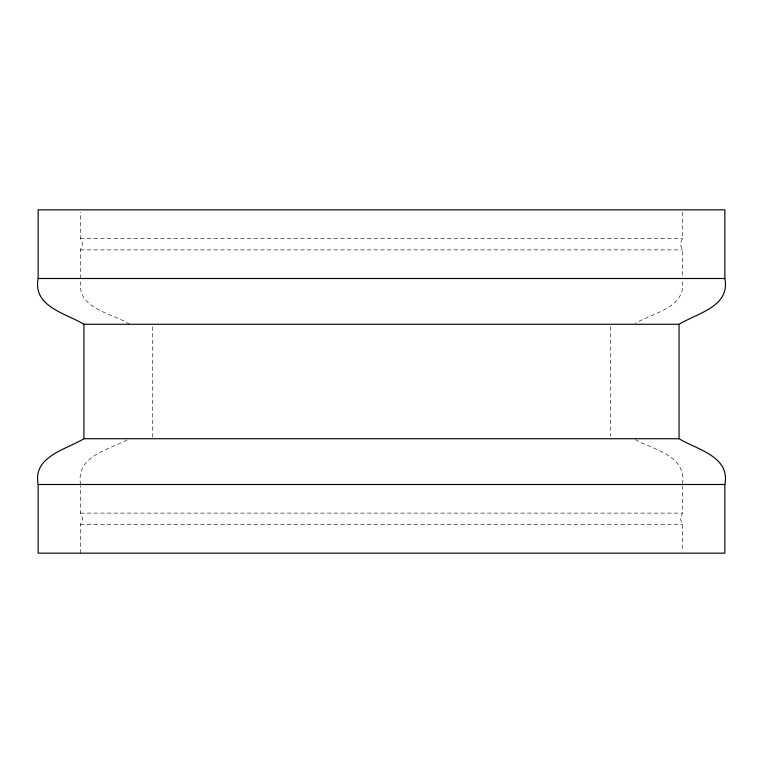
<?xml version="1.0" encoding="UTF-8"?>
<svg xmlns="http://www.w3.org/2000/svg" width="763" height="763" viewBox="0 0 763 763"><rect width="100%" height="100%" fill="white"/><g stroke="black" fill="none" stroke-linecap="round" stroke-linejoin="round"><path stroke-width="0.57" stroke-dasharray="3.81 2.86" d="M682.494 281.766C685.451 308.118 652.289 313.04 635.283 323.34M80.487 484.495C75.957 455.635 108.651 450.103 127.726 439.622M80.487 278.505L80.487 249.892L82.785 244.16L80.487 238.447L80.487 212.219M80.487 553.165L80.487 524.553L82.785 518.83L80.487 513.108L80.487 485.688M682.494 485.688L682.494 513.108L680.205 518.83L682.494 524.553L682.494 550.781M682.494 212.219L682.494 238.447L680.195 244.16L682.494 249.892L682.494 278.505M80.487 238.447L682.494 238.447M80.487 249.892L682.494 249.892M80.487 513.108L682.494 513.108M80.487 524.553L682.494 524.553M635.245 439.622C654.33 450.103 687.024 455.635 682.494 484.495M129.7 324.275C112.714 313.173 77.235 309.149 80.496 281.766M610.381 326.659L610.381 436.341M152.581 326.659L152.581 438.725"/><path stroke-width="1.14" d="M38.15 484.495C32.599 456.322 65.895 449.722 83.92 438.725L679.06 438.725C697.096 449.731 730.401 456.322 724.85 484.495L724.85 553.165L38.15 553.165L38.15 484.495L724.85 484.495M724.85 278.505C730.401 306.678 697.096 313.269 679.06 324.275L83.92 324.275C65.895 313.278 32.599 306.678 38.15 278.505L38.15 209.835L724.85 209.835L724.85 278.505L38.15 278.505M679.06 324.275L679.06 438.725M83.92 324.275L83.92 438.725"/></g></svg>
